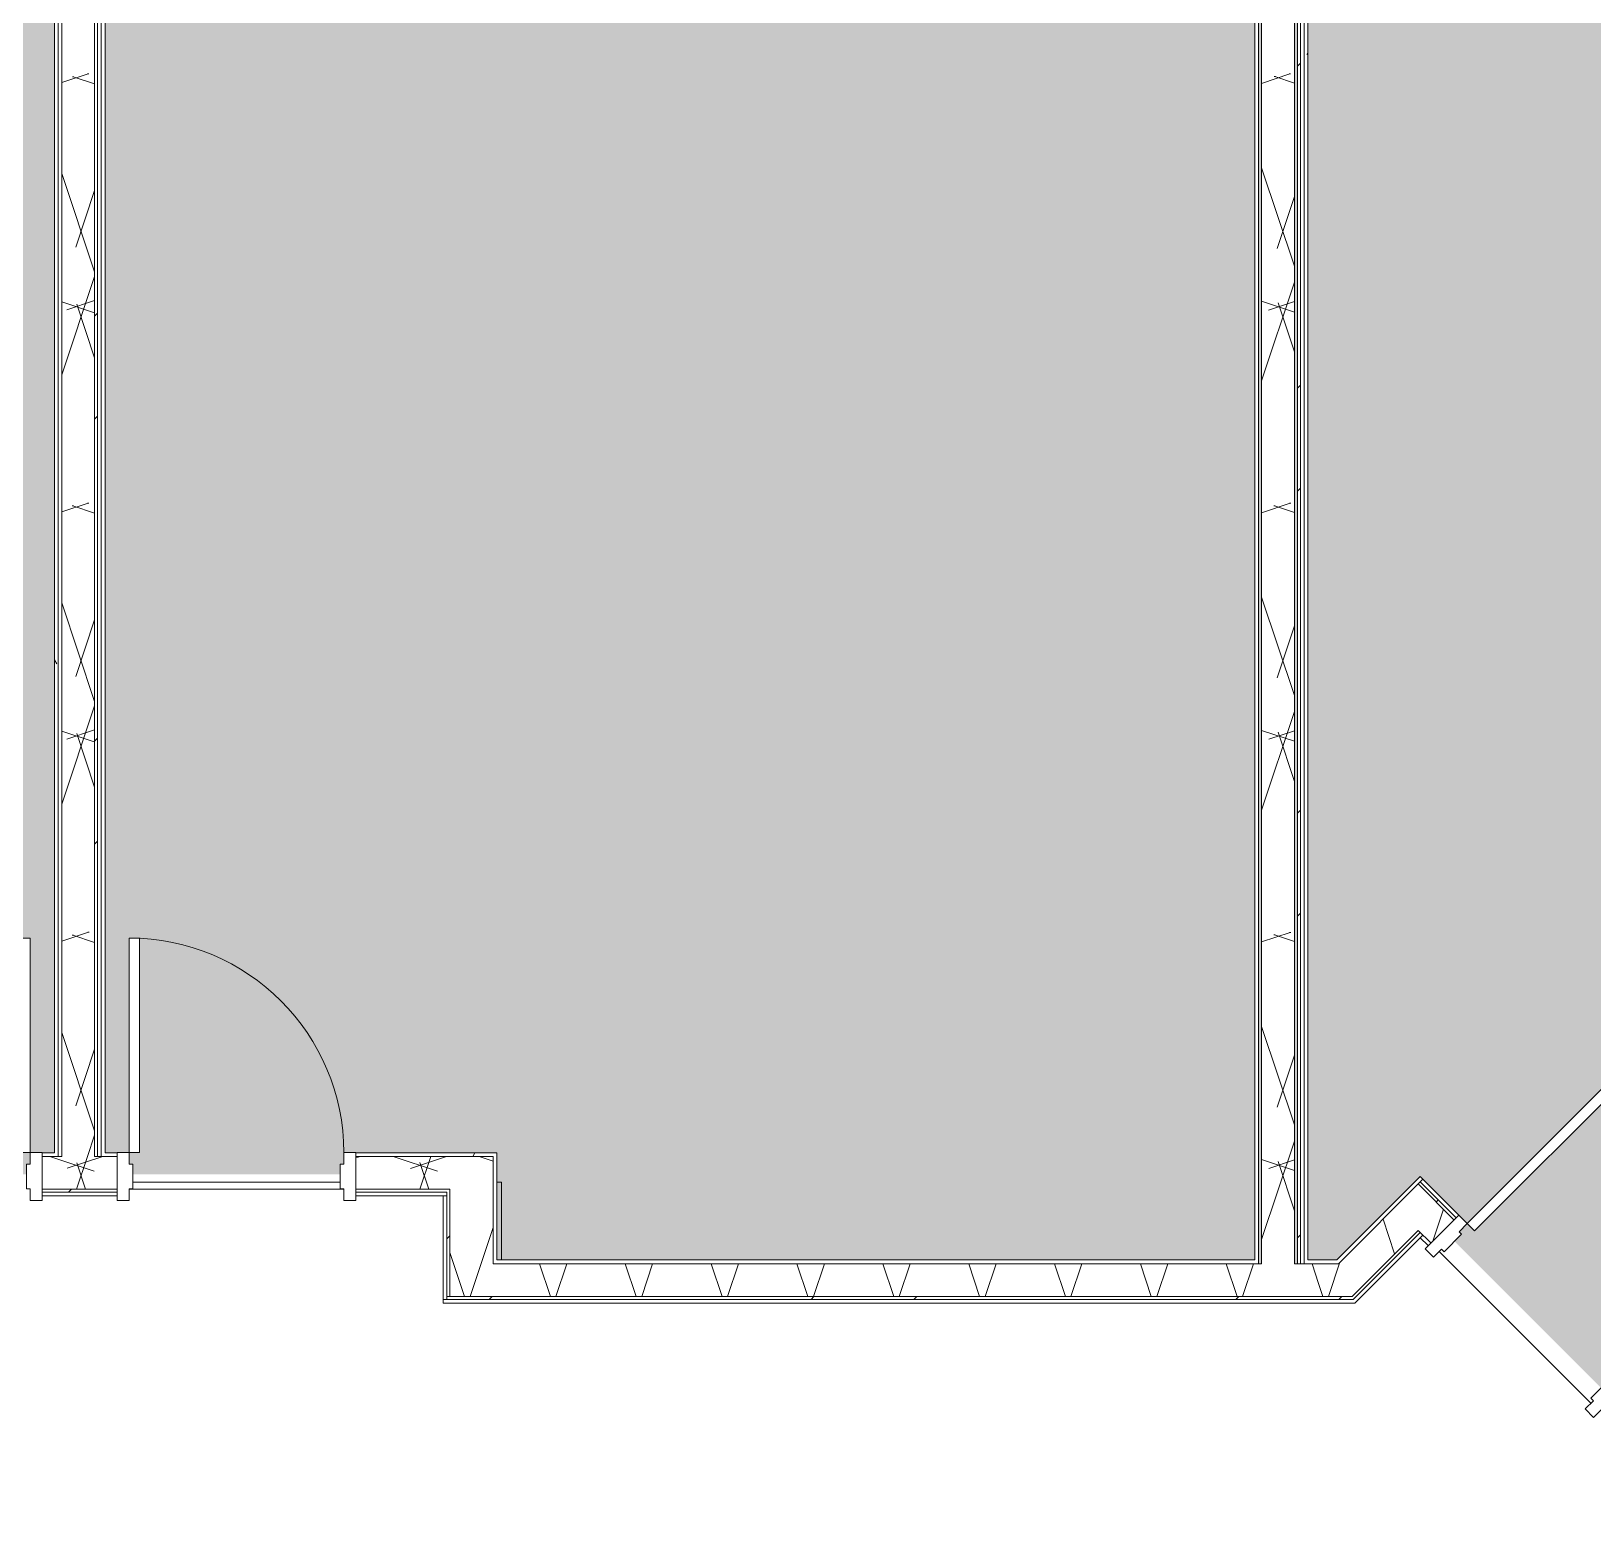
# Model space of a CAD drawing. Header units: inches. Extents: x -1559 to 1959, y 9767 to 12269.
# Drawn here: x 1146.4 to 1408.4, y 10411.9 to 10664.3 of the extents above; entities that cross this region are included whole.
import ezdxf

# ---------------------------------------------------------------- set-up
doc = ezdxf.new("R2010")
doc.units = ezdxf.units.IN
doc.header["$MEASUREMENT"] = 0
for name, color, linetype, lineweight in [('0-1', 7, 'Continuous', 5), ('A-AREA-PATT-1', 254, 'Continuous', 9), ('A-DOOR', 31, 'Continuous', 9), ('A-DOOR-FRAM', 31, 'Continuous', 9), ('A-FLOR-1', 7, 'Continuous', 9), ('A-WALL', 113, 'Continuous', 9), ('A-WALL-PATT-1', 8, 'Continuous', 9), ('A-WALL-PATT-2', 253, 'Continuous', 9), ('A-WALL-PATT-3', 7, 'Continuous', 9), ('A-WALL-PATT-5', 111, 'Continuous', 9), ('I-WALL', 2, 'Continuous', 9), ('I-WALL-1', 1, 'Continuous', 5)]:
    doc.layers.add(name, color=color, linetype=linetype, lineweight=lineweight)
pattern_1 = [(0, (3869.27, 0), (115.2, 28.8), [4.752, -81.648, 4.752, -81.648, -460.8]), (0, (3869.27, 0), (115.2, 28.8), [-172.8, 4.752, -168.048, 4.752, -81.648, -201.6]), (0, (3869.27, 0), (115.2, 28.8), [-432, 4.752, -52.848, 4.752, -139.248]), (120, (3912.47, 14.4), (-82.54153, 85.36613), [4.752, -81.648, 4.752, -81.648, -460.8]), (120, (3912.47, 14.4), (-82.54153, 85.36613), [-172.8, 4.752, -168.048, 4.752, -81.648, -201.6]), (120, (3912.47, 14.4), (-82.54153, 85.36613), [-432, 4.752, -52.848, 4.752, -139.248]), (240, (3926.87, 72), (-32.65847, -114.16613), [4.752, -81.648, 4.752, -81.648, -460.8]), (240, (3926.87, 72), (-32.65847, -114.16613), [-172.8, 4.752, -168.048, 4.752, -81.648, -201.6]), (240, (3926.87, 72), (-32.65847, -114.16613), [-432, 4.752, -52.848, 4.752, -139.248])]
pattern_2 = [(161.57, (3871.0695, 1.8), (-14.4010124, -0.0012439), [0, -102.456, 11.376, 0]), (18.43, (3867.4695, 1.8), (-14.4010124, 0.0012439), [0, -102.456, 11.376, 0]), (108.43, (3871.0695, 1.8), (7.1973965, -36.003153), [34.146, -79.686]), (71.57, (3867.4695, 1.8), (7.1973965, 36.003153), [34.146, -79.686])]
pattern_3 = [(45, (3869.27, 0), (-35.63818, 35.63818), []), (45, (3869.27, 54), (-35.63818, 35.63818), [])]

# ---------------------------------------------------------------- blocks, each defined once
blk = doc.blocks.new('CTR - 1st Phase - Shell_rvt-1-KEY PLAN - 3RD FLOOR')
at = {"layer": 'A-FLOR-1'}
for p, q in [((-2705.79, 10471.24), (-2671.04, 10471.24)), ((-2644.75, 10471.24), (-2643.97, 10471.24)), ((-2643.97, 10471.24), (-2643.97, 10458.16)), ((-2670.41, 10470.04), (-2706.41, 10470.04)), ((-2486.65, 10459.59), (-2461.19, 10434.14)), ((-2461.19, 10434.14), (-2486.65, 10459.59))]:
    blk.add_line(p, q, dxfattribs=at)
blk = doc.blocks.new('HOLLOW METAL - UNIT DOOR-2191977-KEY PLAN - 3RD FLOOR')
at = {"layer": 'A-DOOR'}
for p, q in [((16.25, -3.875), (18, -3.875)), ((16.25, -39.875), (16.25, -3.875)), ((18, -3.875), (18, -39.875)), ((18, -39.875), (16.25, -39.875))]:
    blk.add_line(p, q, dxfattribs=at)
blk.add_arc((18, -3.875), 36, 180, 270, dxfattribs=at)
at = {"layer": 'A-DOOR-FRAM'}
for p, q in [((-20, 4.125), (-18, 4.125)), ((-20, -3.875), (-20, 4.125)), ((-18, 4.125), (-18, 2.1875)), ((18, 4.125), (20, 4.125)), ((18, 2.1875), (18, 4.125)), ((20, 4.125), (20, -3.875)), ((-18, 2.1875), (-17.375, 2.1875)), ((-17.375, 2.1875), (-17.375, -1.9375)), ((17.375, 2.1875), (18, 2.1875)), ((17.375, -1.9375), (17.375, 2.1875)), ((-18, -1.9375), (-18, -3.875)), ((-17.375, -1.9375), (-18, -1.9375)), ((18, -1.9375), (17.375, -1.9375)), ((18, -3.875), (18, -1.9375)), ((-18, -3.875), (-20, -3.875)), ((20, -3.875), (18, -3.875))]:
    blk.add_line(p, q, dxfattribs=at)
blk = doc.blocks.new('HOLLOW METAL - UNIT DOOR-2191978-KEY PLAN - 3RD FLOOR')
at = {"layer": 'A-DOOR'}
for p, q in [((18, 39.875), (16.25, 39.875)), ((16.25, 39.875), (16.25, 3.875)), ((18, 3.875), (18, 39.875)), ((16.25, 3.875), (18, 3.875))]:
    blk.add_line(p, q, dxfattribs=at)
blk.add_arc((18, 3.875), 36, 90, 180, dxfattribs=at)
at = {"layer": 'A-DOOR-FRAM'}
for p, q in [((-18, 3.875), (-20, 3.875)), ((-20, 3.875), (-20, -4.125)), ((-18, 1.9375), (-18, 3.875)), ((18, 3.875), (18, 1.9375)), ((20, 3.875), (18, 3.875)), ((20, -4.125), (20, 3.875)), ((-17.375, 1.9375), (-18, 1.9375)), ((-17.375, -2.1875), (-17.375, 1.9375)), ((18, 1.9375), (17.375, 1.9375)), ((17.375, 1.9375), (17.375, -2.1875)), ((-18, -4.125), (-18, -2.1875)), ((-18, -2.1875), (-17.375, -2.1875)), ((17.375, -2.1875), (18, -2.1875)), ((18, -2.1875), (18, -4.125)), ((-20, -4.125), (-18, -4.125)), ((18, -4.125), (20, -4.125))]:
    blk.add_line(p, q, dxfattribs=at)

msp = doc.modelspace()

# ---------------------------------------------------------------- hatches: boundary and pattern name
at = {"layer": 'A-AREA-PATT-1'}
h = msp.add_hatch(color=256, dxfattribs=at)
h.paths.add_polyline_path([(1162.86, 10476.16), (1162.86, 10512.16), (1164.61, 10512.16), (1164.61, 10476.16), (1163.48, 10476.16)], flags=0)
h.paths.add_polyline_path([(1224.52, 10458.16), (1351.71, 10458.16), (1351.71, 10842.51), (1302.35, 10842.51), (1302.35, 10846.48), (1232.22, 10846.48), (1232.22, 10842.51), (1190.55, 10842.51), (1190.55, 10820.2), (1162.67, 10820.2), (1162.67, 10842.51), (1158.8, 10842.51), (1158.8, 10476.16), (1162.86, 10476.16), (1162.86, 10474.23), (1163.48, 10474.23), (1163.48, 10472.54), (1198.23, 10472.54), (1198.23, 10474.23), (1198.86, 10474.23), (1198.86, 10476.16), (1224.52, 10476.16), (1224.52, 10458.79)], flags=0)
h = msp.add_hatch(color=256, dxfattribs=at)
h.paths.add_polyline_path([(1146.23, 10476.16), (1144.48, 10476.16), (1144.48, 10512.16), (1146.23, 10512.16), (1146.23, 10503.61)], flags=0)
h.paths.add_polyline_path([(980.36, 10458.16), (1084.57, 10458.16), (1084.57, 10476.16), (1110.23, 10476.16), (1110.23, 10474.23), (1110.86, 10474.23), (1110.86, 10472.54), (1145.61, 10472.54), (1145.61, 10474.23), (1146.23, 10474.23), (1146.23, 10476.16), (1150.3, 10476.16), (1150.3, 10842.51), (1146.42, 10842.51), (1146.42, 10820.2), (1118.55, 10820.2), (1118.55, 10842.51), (957.38, 10842.51), (957.38, 10458.16)], flags=0)
h = msp.add_hatch(color=256, dxfattribs=at)
h.paths.add_polyline_path([(1387.31, 10464.28), (1412.76, 10489.73), (1414, 10488.5), (1388.55, 10463.04), (1387.46, 10464.13)], flags=0)
h.paths.add_polyline_path([(1435.03, 10420.23), (1792.47, 10420.23), (1792.47, 10555.85), (1770.16, 10555.85), (1770.16, 10583.73), (1792.47, 10583.73), (1792.47, 10842.51), (1360.58, 10842.51), (1360.58, 10458.16), (1365.46, 10458.16), (1379.44, 10472.15), (1387.31, 10464.28), (1385.94, 10462.91), (1386.38, 10462.47), (1385.19, 10461.27), (1409.76, 10436.7), (1410.95, 10437.89), (1411.39, 10437.45), (1412.76, 10438.82), (1431.52, 10420.23), (1434.44, 10420.23)], flags=0)
at = {"layer": 'A-WALL-PATT-1'}
h = msp.add_hatch(dxfattribs=at)
h.set_pattern_fill('FP_26', color=256, style=0, pattern_type=2)
h.set_pattern_definition(pattern_3)
h.paths.add_polyline_path([(1359.33, 10457.54), (1359.33, 10843.14), (1358.83, 10843.14), (1358.83, 10457.54), (1359.04, 10457.54)], flags=0)
at = {"layer": 'A-WALL-PATT-2'}
h = msp.add_hatch(dxfattribs=at)
h.set_pattern_fill('FP_5', color=256, style=0, pattern_type=2)
h.set_pattern_definition(pattern_2)
h.paths.add_polyline_path([(1358.33, 10457.54), (1358.33, 10457.54), (1358.33, 10843.14), (1352.83, 10843.14), (1352.83, 10457.54)], flags=0)
at = {"layer": 'A-WALL-PATT-3'}
h = msp.add_hatch(dxfattribs=at)
h.set_pattern_fill('FP_1', color=256, style=0, pattern_type=2)
h.set_pattern_definition(pattern_1)
h.paths.add_polyline_path([(1352.33, 10458.16), (1352.33, 10843.14), (1351.71, 10843.14), (1351.71, 10458.16)], flags=0)
h = msp.add_hatch(dxfattribs=at)
h.set_pattern_fill('FP_1', color=256, style=0, pattern_type=2)
h.set_pattern_definition(pattern_1)
h.paths.add_polyline_path([(1359.96, 10458.16), (1360.58, 10458.16), (1360.58, 10843.14), (1359.96, 10843.14), (1359.96, 10463.13)], flags=0)
at = {"layer": 'A-WALL-PATT-5'}
h = msp.add_hatch(dxfattribs=at)
h.set_pattern_fill('FP_1', color=256, style=0, pattern_type=2)
h.set_pattern_definition(pattern_1)
h.paths.add_polyline_path([(1150.92, 10475.54), (1150.92, 10843.14), (1150.3, 10843.14), (1150.3, 10475.54)], flags=0)
h = msp.add_hatch(dxfattribs=at)
h.set_pattern_fill('FP_1', color=256, style=0, pattern_type=2)
h.set_pattern_definition(pattern_1)
h.paths.add_polyline_path([(1150.92, 10475.54), (1151.55, 10475.54), (1151.55, 10843.14), (1150.92, 10843.14), (1150.92, 10476.16)], flags=0)
h = msp.add_hatch(dxfattribs=at)
h.set_pattern_fill('FP_5', color=256, style=0, pattern_type=2)
h.set_pattern_definition(pattern_2)
h.paths.add_polyline_path([(1157.05, 10475.54), (1157.05, 10843.14), (1151.55, 10843.14), (1151.55, 10475.54)], flags=0)
h = msp.add_hatch(dxfattribs=at)
h.set_pattern_fill('FP_26', color=256, style=0, pattern_type=2)
h.set_pattern_definition(pattern_3)
h.paths.add_polyline_path([(1157.05, 10475.54), (1157.55, 10475.54), (1157.55, 10843.14), (1157.05, 10843.14), (1157.05, 10476.16)], flags=0)
h = msp.add_hatch(dxfattribs=at)
h.set_pattern_fill('FP_1', color=256, style=0, pattern_type=2)
h.set_pattern_definition(pattern_1)
h.paths.add_polyline_path([(1158.8, 10476.16), (1158.8, 10843.14), (1158.17, 10843.14), (1158.17, 10476.16)], flags=0)
h = msp.add_hatch(dxfattribs=at)
h.set_pattern_fill('FP_1', color=256, style=0, pattern_type=2)
h.set_pattern_definition(pattern_1)
h.paths.add_polyline_path([(1158.8, 10475.54), (1160.86, 10475.54), (1160.86, 10476.16), (1158.17, 10476.16), (1158.17, 10475.54)], flags=0)
h.paths.add_polyline_path([(1215.52, 10475.54), (1223.9, 10475.54), (1223.9, 10476.16), (1200.86, 10476.16), (1200.86, 10475.54), (1215.5, 10475.54)], flags=0)
h = msp.add_hatch(dxfattribs=at)
h.set_pattern_fill('FP_5', color=256, style=0, pattern_type=2)
h.set_pattern_definition(pattern_2)
h.paths.add_polyline_path([(1093.57, 10470.04), (1108.23, 10470.1), (1108.23, 10475.54), (1092.45, 10475.54), (1092.45, 10470.04), (1092.95, 10470.04)], flags=0)
h.paths.add_polyline_path([(1151.55, 10470.04), (1151.55, 10475.54), (1148.23, 10475.54), (1148.23, 10470.04), (1150.3, 10470.04)], flags=0)
h = msp.add_hatch(dxfattribs=at)
h.set_pattern_fill('FP_5', color=256, style=0, pattern_type=2)
h.set_pattern_definition(pattern_2)
h.paths.add_polyline_path([(1151.55, 10470.04), (1160.86, 10470.1), (1160.86, 10475.54), (1151.55, 10475.54), (1151.55, 10471.24)], flags=0)
h.paths.add_polyline_path([(1200.86, 10470.04), (1216.65, 10470.04), (1216.65, 10475.54), (1200.86, 10475.54), (1200.86, 10470.1)], flags=0)
h = msp.add_hatch(dxfattribs=at)
h.set_pattern_fill('FP_5', color=256, style=0, pattern_type=2)
h.set_pattern_definition(pattern_2)
h.paths.add_polyline_path([(1216.65, 10452.04), (1223.9, 10452.04), (1223.9, 10475.54), (1216.65, 10475.54), (1216.65, 10457.54)], flags=0)
h = msp.add_hatch(dxfattribs=at)
h.set_pattern_fill('FP_5', color=256, style=0, pattern_type=2)
h.set_pattern_definition(pattern_2)
h.paths.add_polyline_path([(1430.32, 10411.9), (1434.21, 10415.79), (1413.38, 10436.61), (1409.49, 10432.72), (1430.24, 10411.98)], flags=0)
h.paths.add_polyline_path([(1381.21, 10461.01), (1385.1, 10464.9), (1379.09, 10470.91), (1375.22, 10467), (1380.24, 10461.98)], flags=0)
h = msp.add_hatch(dxfattribs=at)
h.set_pattern_fill('FP_26', color=256, style=0, pattern_type=2)
h.set_pattern_definition(pattern_3)
h.paths.add_polyline_path([(1431.78, 10418.48), (1432.23, 10418.48), (1413.74, 10436.97), (1413.38, 10436.61), (1431.73, 10418.48)], flags=0)
h.paths.add_polyline_path([(1385.1, 10464.9), (1385.45, 10465.25), (1379.44, 10471.26), (1379.09, 10470.91), (1384.75, 10465.25)], flags=0)
h = msp.add_hatch(dxfattribs=at)
h.set_pattern_fill('FP_26', color=256, style=0, pattern_type=2)
h.set_pattern_definition(pattern_3)
h.paths.add_polyline_path([(1150.48, 10469.54), (1151.55, 10469.54), (1151.55, 10470.04), (1148.23, 10470.04), (1148.23, 10469.54), (1150.3, 10469.54)], flags=0)
h.paths.add_polyline_path([(1108.23, 10469.54), (1108.23, 10470.04), (1092.95, 10470.04), (1092.99, 10469.54), (1093.59, 10469.54)], flags=0)
h = msp.add_hatch(dxfattribs=at)
h.set_pattern_fill('FP_1', color=256, style=0, pattern_type=2)
h.set_pattern_definition(pattern_1)
h.paths.add_polyline_path([(1150.72, 10468.91), (1151.55, 10468.91), (1151.55, 10469.54), (1148.23, 10469.54), (1148.23, 10468.91), (1150.3, 10468.91)], flags=0)
h.paths.add_polyline_path([(1108.23, 10468.91), (1108.23, 10469.54), (1092.95, 10469.54), (1092.95, 10468.91), (1093.57, 10468.91)], flags=0)
h = msp.add_hatch(dxfattribs=at)
h.set_pattern_fill('FP_26', color=256, style=0, pattern_type=2)
h.set_pattern_definition(pattern_3)
h.paths.add_polyline_path([(1151.55, 10469.54), (1160.86, 10469.54), (1160.86, 10470.04), (1151.55, 10470.04)], flags=0)
h.paths.add_polyline_path([(1216.13, 10469.54), (1216.15, 10469.54), (1216.15, 10470.04), (1200.86, 10470.04), (1200.86, 10469.54), (1215.52, 10469.54)], flags=0)
h = msp.add_hatch(dxfattribs=at)
h.set_pattern_fill('FP_26', color=256, style=0, pattern_type=2)
h.set_pattern_definition(pattern_3)
h.paths.add_polyline_path([(1216.15, 10452.04), (1216.65, 10452.04), (1216.65, 10470.04), (1216.15, 10469.97), (1216.15, 10454.91)], flags=0)
h = msp.add_hatch(dxfattribs=at)
h.set_pattern_fill('FP_5', color=256, style=0, pattern_type=2)
h.set_pattern_definition(pattern_2)
h.paths.add_polyline_path([(1365.72, 10452.04), (1368, 10452.04), (1379.09, 10463.13), (1375.2, 10467.02), (1360.22, 10452.04)], flags=0)
h = msp.add_hatch(dxfattribs=at)
h.set_pattern_fill('FP_5', color=256, style=0, pattern_type=2)
h.set_pattern_definition(pattern_2)
h.paths.add_polyline_path([(1350.6, 10452.04), (1360.22, 10452.04), (1365.72, 10457.54), (1223.9, 10457.54), (1223.9, 10452.04), (1348.65, 10452.04)], flags=0)
h = msp.add_hatch(dxfattribs=at)
h.set_pattern_fill('FP_26', color=256, style=0, pattern_type=2)
h.set_pattern_definition(pattern_3)
h.paths.add_polyline_path([(1359.96, 10451.54), (1367.58, 10451.62), (1368, 10452.04), (1216.15, 10452.04), (1216.15, 10451.54), (1359.43, 10451.54)], flags=0)
at = {"layer": 'I-WALL-1'}
for points in [[(1352.33, 10457.54), (1352.83, 10457.54), (1352.83, 10843.14), (1352.33, 10843.14), (1352.33, 10458.16)], [(1358.83, 10457.54), (1358.83, 10457.54), (1358.83, 10843.14), (1358.33, 10843.14), (1358.33, 10457.54)]]:
    msp.add_hatch(color=256, dxfattribs=at).paths.add_polyline_path(points, flags=0)

# ---------------------------------------------------------------- linework, layer by layer
at = {"layer": 'A-WALL'}
for p, q in [((1150.92, 10843.14), (1150.92, 10475.54)), ((1151.55, 10843.14), (1151.55, 10475.54)), ((1157.05, 10843.14), (1157.05, 10475.54)), ((1157.55, 10843.14), (1157.55, 10475.54)), ((1158.17, 10843.14), (1158.17, 10475.54)), ((1352.33, 10843.14), (1352.33, 10457.54)), ((1352.83, 10843.14), (1352.83, 10457.54)), ((1358.33, 10843.14), (1358.33, 10457.54)), ((1358.83, 10843.14), (1358.83, 10457.54)), ((1359.33, 10843.14), (1359.33, 10457.54)), ((1359.96, 10843.14), (1359.96, 10457.54)), ((1151.55, 10475.54), (1148.23, 10475.54)), ((1157.05, 10475.54), (1160.86, 10475.54)), ((1200.86, 10475.54), (1223.9, 10475.54)), ((1223.9, 10457.54), (1223.9, 10475.54)), ((1365.72, 10457.54), (1379.88, 10471.7)), ((1385.1, 10464.9), (1379.09, 10470.91)), ((1385.45, 10465.25), (1379.44, 10471.26)), ((1148.23, 10470.04), (1160.86, 10470.04)), ((1151.55, 10469.54), (1148.23, 10469.54)), ((1151.55, 10469.54), (1160.86, 10469.54)), ((1200.86, 10470.04), (1216.65, 10470.04)), ((1200.86, 10469.54), (1216.15, 10469.54)), ((1215.52, 10468.91), (1216.15, 10468.91)), ((1216.15, 10451.54), (1216.15, 10469.54)), ((1216.65, 10452.04), (1216.65, 10470.04)), ((1368, 10452.04), (1379.09, 10463.13)), ((1368.21, 10451.54), (1379.44, 10462.78)), ((1381.21, 10461.01), (1379.09, 10463.13)), ((1379.44, 10461.89), (1379.88, 10462.33)), ((1352.83, 10457.54), (1223.9, 10457.54)), ((1365.72, 10457.54), (1358.33, 10457.54)), ((1368.21, 10451.54), (1215.52, 10451.54)), ((1368, 10452.04), (1216.15, 10452.04))]:
    msp.add_line(p, q, dxfattribs=at)
at = {"layer": 'I-WALL'}
for p, q in [((1150.3, 10843.14), (1150.3, 10476.16)), ((1158.8, 10476.16), (1158.8, 10843.14)), ((1351.71, 10843.14), (1351.71, 10458.16)), ((1360.58, 10458.16), (1360.58, 10843.14)), ((1150.3, 10476.16), (1148.23, 10476.16)), ((1160.86, 10476.16), (1158.8, 10476.16)), ((1224.52, 10476.16), (1200.86, 10476.16)), ((1224.52, 10458.16), (1224.52, 10476.16)), ((1379.44, 10472.15), (1365.46, 10458.16)), ((1385.89, 10465.69), (1379.44, 10472.15)), ((1148.23, 10468.91), (1160.86, 10468.91)), ((1200.86, 10468.91), (1215.52, 10468.91)), ((1215.52, 10468.91), (1215.52, 10450.91)), ((1368.46, 10450.91), (1379.44, 10461.89)), ((1379.44, 10461.89), (1380.77, 10460.57)), ((1351.71, 10458.16), (1224.52, 10458.16)), ((1365.46, 10458.16), (1360.58, 10458.16)), ((1215.52, 10450.91), (1368.46, 10450.91))]:
    msp.add_line(p, q, dxfattribs=at)

# ---------------------------------------------------------------- block references
at = {"layer": '0-1'}
msp.add_blockref('CTR - 1st Phase - Shell_rvt-1-KEY PLAN - 3RD FLOOR', (3869.27, 0), dxfattribs=at)
at = {"layer": 'A-DOOR'}
msp.add_blockref('HOLLOW METAL - UNIT DOOR-2191978-KEY PLAN - 3RD FLOOR', (1128.23, 10472.29), dxfattribs=at)
for p, rotation in [((1180.86, 10472.29), 180), ((1397.3, 10448.81), 134.9999999999909)]:
    msp.add_blockref('HOLLOW METAL - UNIT DOOR-2191977-KEY PLAN - 3RD FLOOR', p, dxfattribs=dict(at, rotation=rotation))

doc.saveas('drawing.dxf')
